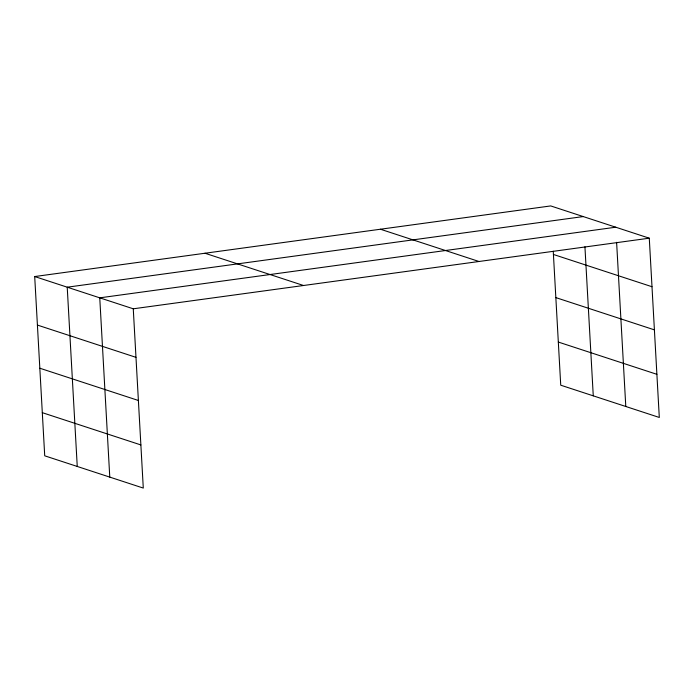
<?xml version="1.0" encoding="UTF-8"?>
<svg xmlns="http://www.w3.org/2000/svg" width="694" height="694" viewBox="0 0 694 694"><rect width="100%" height="100%" fill="white"/><g stroke="black" fill="none" stroke-linecap="round" stroke-linejoin="round"><path stroke-width="1.04" d="M34.7 276.542L133.265 308.804L143.285 488.073L44.72 455.811L34.7 276.542L550.715 205.927L649.28 238.189L659.3 417.458L560.735 385.196L553.248 251.228M583.238 216.571L67.223 287.195L77.251 466.455M615.769 227.216L99.754 297.839L109.773 477.108M133.265 308.804L649.28 238.189M553.43 254.464L651.987 286.726M380.433 229.228L478.99 261.491M555.842 297.605L654.399 329.867M558.323 342.055L656.888 374.318M204.982 253.241L303.547 285.503M37.415 325.078L135.981 357.341M39.827 368.219L138.392 400.481M42.308 412.67L140.873 444.932M616.61 242.319L625.788 406.484M584.929 246.769L593.266 395.84"/></g></svg>
